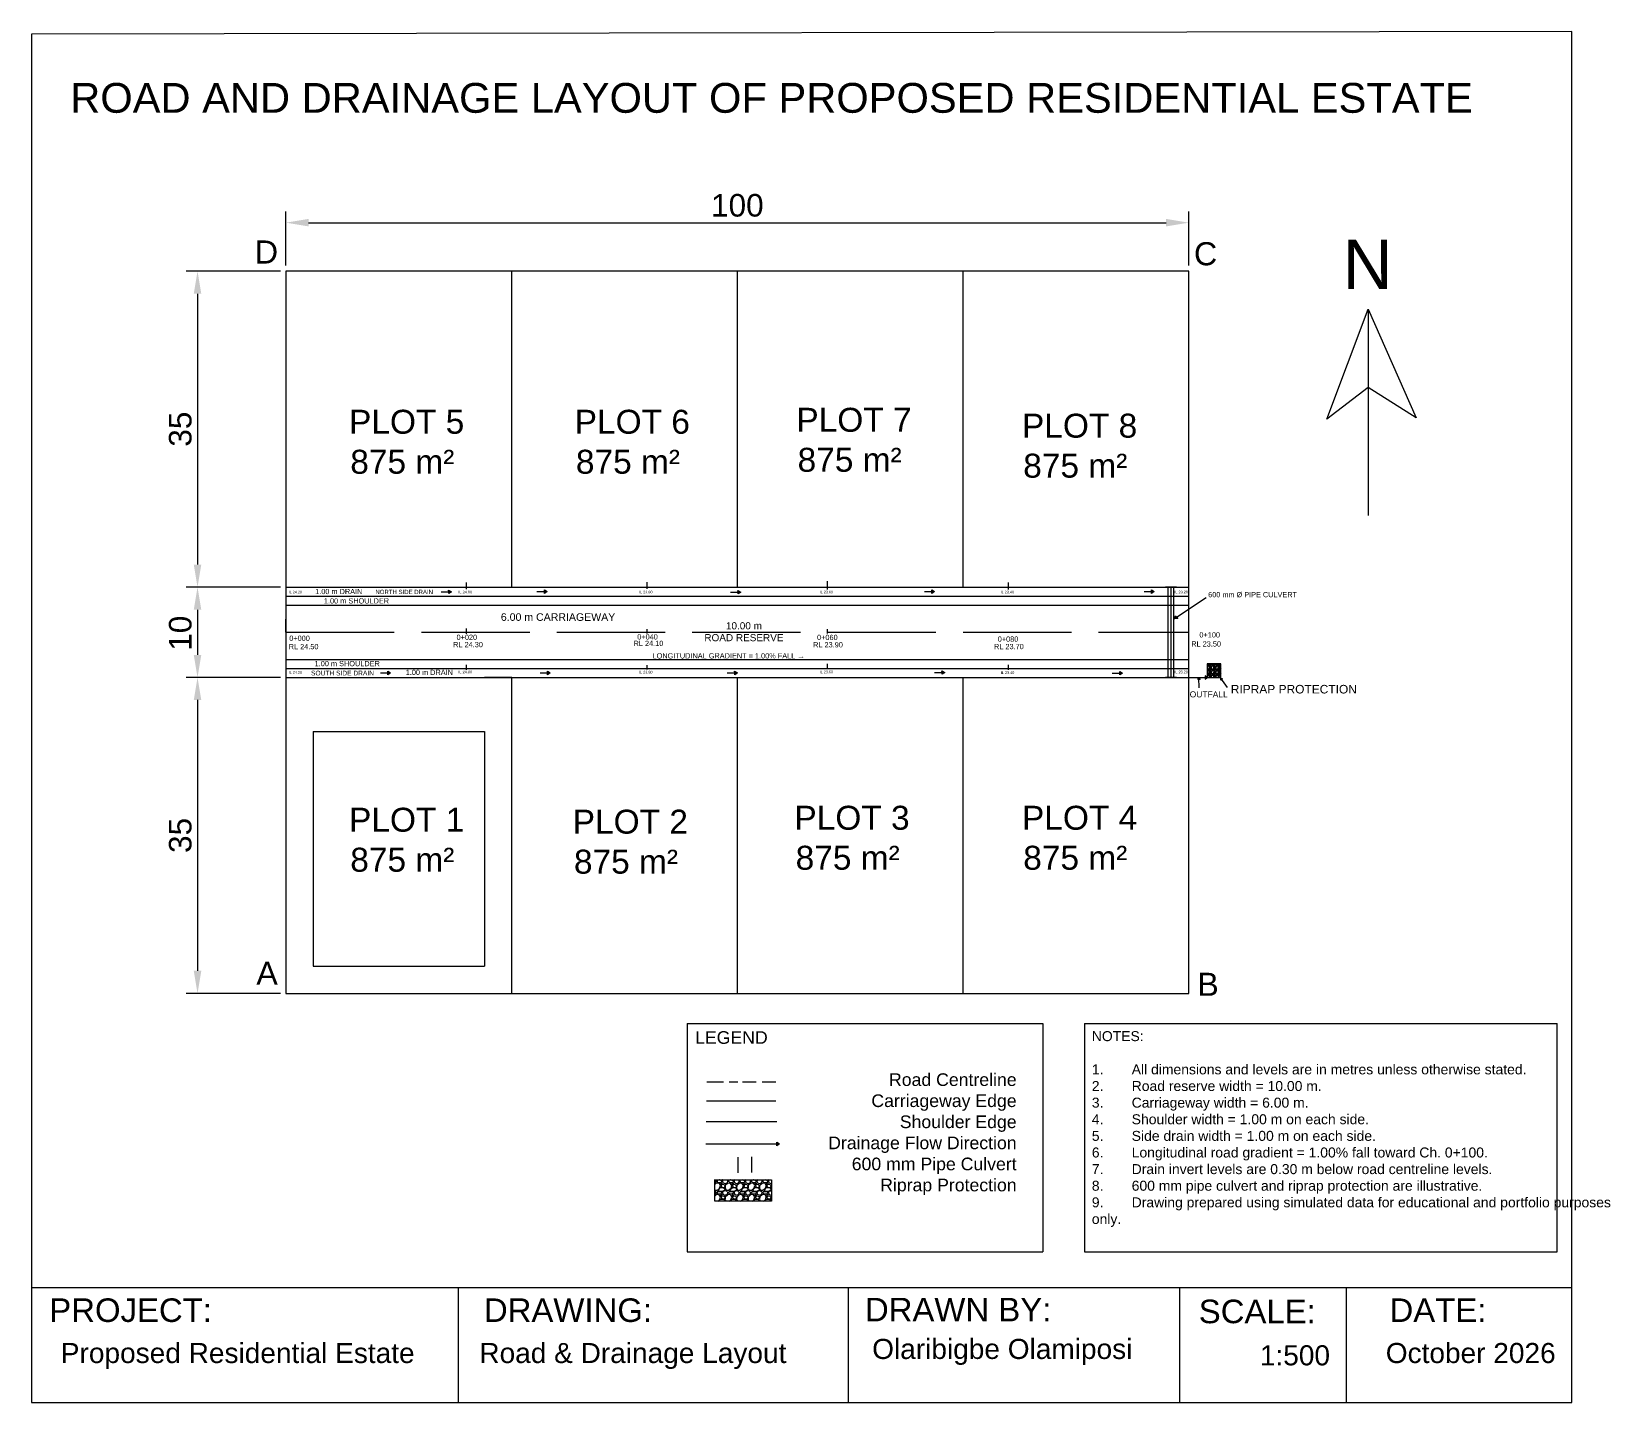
# Model space of a CAD drawing. Header units: metres. Extents: x 472 to 647, y 955 to 1107.
import ezdxf

# ---------------------------------------------------------------- set-up
doc = ezdxf.new("R2010")
doc.units = ezdxf.units.M
doc.linetypes.add('ACAD_ISO02W100', pattern=[15, 12, -3])
for name, color, linetype in [('Boundary', 10, 'Continuous'), ('Building', 80, 'Continuous'), ('chainage', 170, 'Continuous'), ('Culvert', 7, 'Continuous'), ('LEVELS', 50, 'Continuous'), ('plot', 130, 'Continuous'), ('road', 254, 'Continuous'), ('TITLE_BLOCK', 7, 'Continuous')]:
    doc.layers.add(name, color=color, linetype=linetype)
doc.styles.get("Standard").update_dxf_attribs({"font": 'arial.ttf'})
doc.dimstyles.new('ISO-25', dxfattribs={"dimtxt": 2.5, "dimasz": 2.5, "dimexe": 1.25, "dimexo": 0.625, "dimtad": 1, "dimtxsty": 'Standard', "dimcen": 2.5, "dimadec": 0, "dimazin": 0, "dimtfac": 1, "dimtmove": 0, "dimatfit": 3, "dimfxl": 1, "dimarcsym": 0})

# ---------------------------------------------------------------- blocks, each defined once
blk = doc.blocks.new('*D7')
at = {"color": 0, "lineweight": -2, "transparency": 16777216}
for p, q in [((500, 1080.62), (500, 1086.62)), ((600, 1080.62), (600, 1086.62)), ((502.5, 1085.37), (597.5, 1085.37))]:
    blk.add_line(p, q, dxfattribs=at)
at = {"color": 0, "transparency": 16777216}
for points in [[(502.5, 1085.79), (502.5, 1084.96), (500, 1085.37)], [(597.5, 1085.79), (597.5, 1084.96), (600, 1085.37)]]:
    blk.add_solid(points, dxfattribs=at)
at = {"layer": 'Defpoints', "color": 0, "transparency": 16777216}
for p in [(600, 1085.37), (500, 1080), (600, 1080)]:
    blk.add_point(p, dxfattribs=at)
at = {"color": 0, "transparency": 16777216, "insert": (550, 1087.28), "char_height": 2.5, "attachment_point": 5}
blk.add_mtext('100', dxfattribs=at)

msp = doc.modelspace()

# ---------------------------------------------------------------- hatches: boundary and pattern name
at = {"layer": 'chainage'}
h = msp.add_hatch(color=256, dxfattribs=at)
h.dxf.hatch_style = 1
h.paths.add_polyline_path([(518.321, 1044.491), (518.014, 1044.679), (518.029, 1044.491)])
h.paths.add_polyline_path([(518.029, 1044.283), (518.321, 1044.491), (518.029, 1044.491)])
h = msp.add_hatch(color=256, dxfattribs=at)
h.dxf.hatch_style = 1
h.paths.add_polyline_path([(528.926, 1044.511), (528.619, 1044.699), (528.634, 1044.511)])
h.paths.add_polyline_path([(528.634, 1044.303), (528.926, 1044.511), (528.634, 1044.511)])
h = msp.add_hatch(color=256, dxfattribs=at)
h.dxf.hatch_style = 1
h.paths.add_polyline_path([(550.368, 1044.457), (550.061, 1044.645), (550.076, 1044.457)])
h.paths.add_polyline_path([(550.076, 1044.249), (550.368, 1044.457), (550.076, 1044.457)])
h = msp.add_hatch(color=256, dxfattribs=at)
h.dxf.hatch_style = 1
h.paths.add_polyline_path([(571.848, 1044.51), (571.541, 1044.698), (571.556, 1044.51)])
h.paths.add_polyline_path([(571.556, 1044.302), (571.848, 1044.51), (571.556, 1044.51)])
h = msp.add_hatch(color=256, dxfattribs=at)
h.dxf.hatch_style = 1
h.paths.add_polyline_path([(511.587, 1035.497), (511.281, 1035.685), (511.295, 1035.497)])
h.paths.add_polyline_path([(511.295, 1035.289), (511.587, 1035.497), (511.295, 1035.497)])
h = msp.add_hatch(color=256, dxfattribs=at)
h.dxf.hatch_style = 1
h.paths.add_polyline_path([(529.273, 1035.497), (528.966, 1035.685), (528.981, 1035.497)])
h.paths.add_polyline_path([(528.981, 1035.289), (529.273, 1035.497), (528.981, 1035.497)])
h = msp.add_hatch(color=256, dxfattribs=at)
h.dxf.hatch_style = 1
h.paths.add_polyline_path([(550.004, 1035.497), (549.697, 1035.685), (549.712, 1035.497)])
h.paths.add_polyline_path([(549.712, 1035.289), (550.004, 1035.497), (549.712, 1035.497)])
h = msp.add_hatch(color=256, dxfattribs=at)
h.dxf.hatch_style = 1
h.paths.add_polyline_path([(572.97, 1035.559), (572.664, 1035.747), (572.678, 1035.559)])
h.paths.add_polyline_path([(572.678, 1035.351), (572.97, 1035.559), (572.678, 1035.559)])
h = msp.add_hatch(color=256, dxfattribs=at)
h.dxf.hatch_style = 1
h.paths.add_polyline_path([(592.664, 1035.485), (592.357, 1035.673), (592.372, 1035.485)])
h.paths.add_polyline_path([(592.372, 1035.277), (592.664, 1035.485), (592.372, 1035.485)])
at = {"layer": 'Culvert'}
h = msp.add_hatch(dxfattribs=at)
h.set_pattern_fill('GRAVEL', color=256, scale=0.02)
h.paths.add_polyline_path([(603.544, 1036.5), (602.044, 1036.5), (602.044, 1035), (603.544, 1035)])
h = msp.add_hatch(color=256, dxfattribs=at)
h.dxf.hatch_style = 1
h.paths.add_polyline_path([(601.133, 1034.968), (601.015, 1034.775), (601.133, 1034.785)])
h.paths.add_polyline_path([(601.133, 1034.968), (601.133, 1034.785), (601.264, 1034.785)])
h.paths.add_polyline_path([(602.044, 1035), (601.837, 1035), (601.837, 1034.788)])
h.paths.add_polyline_path([(601.837, 1035.187), (601.837, 1035), (602.044, 1035)])
h.paths.add_polyline_path([(603.544, 1034.914), (603.551, 1034.692), (603.644, 1034.764)])
h.paths.add_polyline_path([(603.755, 1034.845), (603.544, 1034.914), (603.644, 1034.764)])
h = msp.add_hatch(dxfattribs=at)
h.set_pattern_fill('GRAVEL', color=256, scale=0.05)
h.paths.add_polyline_path([(553.8, 979.365), (547.504, 979.365), (547.504, 976.977), (553.8, 976.977)])

# ---------------------------------------------------------------- linework, layer by layer
for p, q in [((499.375, 1080), (488.952, 1080)), ((490.202, 1077.5), (490.202, 1047.5)), ((499.375, 1045), (488.952, 1045)), ((499.375, 1045), (488.952, 1045)), ((490.202, 1042.5), (490.202, 1037.5)), ((499.375, 1035), (488.952, 1035)), ((499.375, 1035), (488.952, 1035)), ((513.125, 1035), (513.75, 1035)), ((525, 1035), (522, 1035)), ((490.202, 1032.5), (490.202, 1002.5)), ((499.375, 1000), (488.952, 1000))]:
    msp.add_line(p, q)
for points in [[(619.865, 1075.787), (625.189, 1063.769), (619.865, 1067.118), (615.307, 1063.608), (619.865, 1075.787)], [(619.865, 1075.787), (619.865, 1052.933)]]:
    msp.add_lwpolyline(points)
for points in [[(489.785, 1077.5), (490.618, 1077.5), (490.202, 1080)], [(489.785, 1047.5), (490.618, 1047.5), (490.202, 1045)], [(489.785, 1042.5), (490.618, 1042.5), (490.202, 1045)], [(489.785, 1037.5), (490.618, 1037.5), (490.202, 1035)], [(489.785, 1032.5), (490.618, 1032.5), (490.202, 1035)], [(489.785, 1002.5), (490.618, 1002.5), (490.202, 1000)]]:
    msp.add_solid(points)
at = {"layer": 'Boundary'}
for p, q in [((600, 1080), (500, 1080)), ((500, 1080), (500, 1000)), ((600, 1000), (600, 1080)), ((500, 1000), (600, 1000))]:
    msp.add_line(p, q, dxfattribs=at)
at = {"layer": 'Building'}
for p, q in [((525, 1045), (525, 1080)), ((550, 1045), (550, 1080)), ((575, 1045), (575, 1080)), ((500, 1045), (600, 1045)), ((500, 1035), (600, 1035)), ((525, 1000), (525, 1035)), ((550, 1000), (550, 1035)), ((575, 1000), (575, 1035))]:
    msp.add_line(p, q, dxfattribs=at)
at = {"layer": 'chainage'}
msp.add_line((500, 1040), (500, 1040), dxfattribs=at)
for points in [[(517.189, 1044.491), (518.321, 1044.491), (518.029, 1044.283), (518.029, 1044.491), (518.014, 1044.679), (518.321, 1044.491)], [(527.793, 1044.511), (528.926, 1044.511), (528.634, 1044.303), (528.634, 1044.511), (528.619, 1044.699), (528.926, 1044.511)], [(549.235, 1044.457), (550.368, 1044.457), (550.076, 1044.249), (550.076, 1044.457), (550.061, 1044.645), (550.368, 1044.457)], [(570.716, 1044.51), (571.848, 1044.51), (571.556, 1044.302), (571.556, 1044.51), (571.541, 1044.698), (571.848, 1044.51)], [(595.046, 1044.515), (596.178, 1044.515), (595.886, 1044.307), (595.886, 1044.515), (595.872, 1044.702), (596.178, 1044.515)], [(510.455, 1035.497), (511.587, 1035.497), (511.295, 1035.289), (511.295, 1035.497), (511.281, 1035.685), (511.587, 1035.497)], [(528.14, 1035.497), (529.273, 1035.497), (528.981, 1035.289), (528.981, 1035.497), (528.966, 1035.685), (529.273, 1035.497)], [(548.871, 1035.497), (550.004, 1035.497), (549.712, 1035.289), (549.712, 1035.497), (549.697, 1035.685), (550.004, 1035.497)], [(571.838, 1035.559), (572.97, 1035.559), (572.678, 1035.351), (572.678, 1035.559), (572.664, 1035.747), (572.97, 1035.559)], [(591.532, 1035.485), (592.664, 1035.485), (592.372, 1035.277), (592.372, 1035.485), (592.357, 1035.673), (592.664, 1035.485)], [(546.523, 983.33), (554.671, 983.33), (554.379, 983.122), (554.379, 983.33), (554.364, 983.517), (554.671, 983.33)]]:
    msp.add_lwpolyline(points, dxfattribs=at)
at = {"layer": 'Culvert'}
for p, q in [((598.644, 1045), (597.444, 1045)), ((597.7, 1045), (597.7, 1035)), ((598, 1045), (598, 1035)), ((598.3, 1045), (598.3, 1035)), ((598.644, 1035), (597.444, 1035)), ((598.044, 1035), (602.044, 1035)), ((544.428, 996.66), (583.856, 996.66)), ((544.428, 996.66), (544.428, 971.372)), ((583.856, 996.66), (583.856, 971.372)), ((588.444, 996.66), (588.444, 971.372)), ((588.444, 996.66), (594.235, 996.66)), ((594.235, 996.66), (640.821, 996.66)), ((640.821, 971.372), (640.821, 996.66)), ((546.601, 990.206), (548.483, 990.206)), ((548.051, 990.234), (548.051, 990.234)), ((549.075, 990.197), (550.046, 990.197)), ((550.554, 990.186), (552.072, 990.186)), ((552.749, 990.186), (554.267, 990.186)), ((546.593, 988.11), (554.253, 988.11)), ((546.533, 985.804), (554.376, 985.804)), ((550.044, 981.852), (550.044, 980.124)), ((551.57, 981.883), (551.57, 980.155)), ((544.428, 971.372), (583.856, 971.372)), ((588.444, 971.372), (594.235, 971.372)), ((594.235, 971.372), (640.821, 971.372)), ((471.818, 967.415), (642.445, 967.415)), ((519.066, 967.415), (519.066, 954.69)), ((562.272, 967.415), (562.272, 954.69)), ((598.967, 967.415), (598.967, 954.69)), ((617.449, 967.415), (617.449, 954.69))]:
    msp.add_line(p, q, dxfattribs=at)
for points in [[(471.818, 1106.266), (471.818, 954.69), (642.445, 954.69), (642.445, 1106.54), (471.818, 1106.266)], [(601.937, 1043.806), (598.438, 1041.488), (598.549, 1041.829), (598.673, 1041.661), (598.796, 1041.519), (598.438, 1041.488)], [(602.044, 1036.5), (602.044, 1035), (603.544, 1035), (603.544, 1036.5), (602.044, 1036.5)], [(601.149, 1033.861), (601.133, 1034.968), (601.264, 1034.785), (601.133, 1034.785), (601.015, 1034.775), (601.133, 1034.968)], [(602.044, 1035), (601.837, 1035.187), (601.837, 1035), (601.837, 1034.788), (602.044, 1035)], [(604.308, 1033.877), (603.544, 1034.914), (603.755, 1034.845), (603.644, 1034.764), (603.551, 1034.692), (603.544, 1034.914)], [(547.427, 979.365), (553.8, 979.365), (553.8, 976.977), (547.504, 976.977), (547.504, 979.365)], [(471.818, 967.415), (491.818, 967.415)]]:
    msp.add_lwpolyline(points, dxfattribs=at)
at = {"layer": 'LEVELS'}
for p, q in [((520, 1044.788), (520, 1045.511)), ((540, 1044.802), (540, 1045.566)), ((560, 1044.753), (560, 1045.662)), ((580, 1045.503), (580, 1044.752)), ((500, 1040), (500, 1041.439)), ((600, 1040), (600, 1040.657)), ((520, 1039.839), (520, 1040.416)), ((540, 1039.881), (540, 1040.36)), ((560, 1039.875), (560, 1040.356)), ((520, 1035.834), (520, 1036.388)), ((540, 1035.862), (540, 1036.372)), ((560, 1035.901), (560, 1036.5)), ((580, 1036.391), (580, 1035.844))]:
    msp.add_line(p, q, dxfattribs=at)
at = {"layer": 'plot'}
for p, q in [((503, 1029), (503, 1003)), ((503, 1029), (522, 1029)), ((522, 1029), (522, 1003)), ((503, 1003), (522, 1003))]:
    msp.add_line(p, q, dxfattribs=at)
at = {"layer": 'road'}
for p, q in [((500, 1044), (600, 1044)), ((500, 1043), (600, 1043)), ((500, 1037), (600, 1037)), ((500, 1036), (600, 1036))]:
    msp.add_line(p, q, dxfattribs=at)
at = {"layer": 'road', "linetype": 'ACAD_ISO02W100'}
msp.add_line((500, 1040), (600, 1040), dxfattribs=at)

# ---------------------------------------------------------------- texts
for s, height, p in [('PLOT 5', 2.6522, (506.986, 1061.993)), ('PLOT 6', 2.6522, (531.979, 1061.993)), ('PLOT 7', 2.6522, (556.537, 1062.211)), ('PLOT 8', 2.6522, (581.53, 1061.559)), ('875 m²', 2.6522, (507.121, 1057.562)), ('875 m²', 2.6522, (532.114, 1057.562)), ('875 m²', 2.6522, (556.673, 1057.779)), ('875 m²', 2.6522, (581.666, 1057.128)), ('PLOT 1', 2.6522, (506.986, 1017.911)), ('PLOT 2', 2.6522, (531.761, 1017.694)), ('PLOT 3', 2.6522, (556.32, 1018.128)), ('PLOT 4', 2.6522, (581.53, 1018.128)), ('875 m²', 2.6522, (507.121, 1013.48)), ('875 m²', 2.6522, (556.456, 1013.697)), ('875 m²', 2.6522, (581.666, 1013.697)), ('875 m²', 2.6522, (531.897, 1013.263)), ('A', 2.558, (496.713, 1000.954)), ('B', 2.558, (600.946, 999.729))]:
    msp.add_text(s, height=height).set_placement(p)
for s, p in [('10', (489.534, 1037.951)), ('35', (489.532, 1015.554))]:
    msp.add_text(s, height=2.5, rotation=90).set_placement(p)
at = {"attachment_point": 1}
for s, width, gutter_width, insert, char_height in [('\\pxqc;ROAD AND DRAINAGE LAYOUT OF PROPOSED RESIDENTIAL ESTATE', 160.41672, 16.517, (473.576, 1100.849), 3.3033), ('N', 13.77024, 27.344, (617.061, 1083.502), 5.469)]:
    msp.add_mtext_dynamic_manual_height_columns(s, width=width, gutter_width=gutter_width, heights=[0], dxfattribs=dict(at, insert=insert, char_height=char_height))
at = {"char_height": 2.558, "attachment_point": 1}
for s, insert in [('D', (496.548, 1083.403)), ('C', (600.575, 1083.211))]:
    msp.add_mtext(s, dxfattribs=dict(at, insert=insert))
at = {"insert": (488.3, 1062.5), "char_height": 2.5, "attachment_point": 5, "rotation": 90}
msp.add_mtext('35', dxfattribs=at)
at = {"layer": 'chainage'}
for s, height, p in [('NORTH SIDE DRAIN', 0.47805, (509.906, 1044.23)), ('SOUTH SIDE DRAIN', 0.52554, (502.775, 1035.218))]:
    msp.add_text(s, height=height, dxfattribs=at).set_placement(p)
at = {"layer": 'Culvert', "attachment_point": 1}
for s, insert, char_height in [('600 mm Ø PIPE CULVERT', (602.153, 1044.46), 0.57876), ('RIPRAP PROTECTION', (604.657, 1034.169), 0.94719), ('OUTFALL', (600.108, 1033.455), 0.6699)]:
    msp.add_mtext(s, dxfattribs=dict(at, insert=insert, char_height=char_height))
for s, width, gutter_width, insert, char_height in [('LEGEND\\P\\P\\pxqr;  Road Centreline\\P   Carriageway Edge\\P   Shoulder Edge\\PDrainage Flow Direction\\P 600 mm Pipe Culvert\\P  Riprap Protection', 35.61547, 7.002, (545.319, 995.814), 1.40043), ('NOTES:\\P\\P1.^IAll dimensions and levels are in metres unless otherwise stated.\\P2.^IRoad reserve width = 10.00 m.\\P3.^ICarriageway width = 6.00 m.\\P4.^IShoulder width = 1.00 m on each side.\\P5.^ISide drain width = 1.00 m on each side.\\P6.^ILongitudinal road gradient = 1.00% fall toward Ch. 0+100.\\P7.^IDrain invert levels are 0.30 m below road centreline levels.\\P8.^I600 mm pipe culvert and riprap protection are illustrative.\\P9.^IDrawing prepared using simulated data for educational and portfolio purposes only.', 55.80777, 5.522, (589.265, 995.815), 1.10444), ('PROJECT:', 34.99397, 13.042, (473.779, 966.213), 2.6085), ('DRAWING:', 34.99397, 13.042, (521.926, 966.213), 2.6085), ('DRAWN BY:', 21.47903, 13.042, (564.134, 966.275), 2.6085), ('SCALE:', 12.7542, 13.042, (601.112, 966.073), 2.6085), ('DATE:^I', 12.15543, 13.042, (622.243, 966.213), 2.6085), ('Proposed Residential Estate', 40.91335, 11.117, (475.061, 961.276), 2.22331), ('Road & Drainage Layout', 34.15588, 11.117, (521.418, 961.276), 2.22331), ('Olaribigbe Olamiposi', 40.91335, 11.117, (564.934, 961.727), 2.22331), ('1:500', 8.4946, 11.117, (607.879, 961.019), 2.2233), ('October 2026', 19.87111, 11.117, (621.827, 961.276), 2.22331)]:
    msp.add_mtext_dynamic_manual_height_columns(s, width=width, gutter_width=gutter_width, heights=[0], dxfattribs=dict(at, insert=insert, char_height=char_height))
at = {"layer": 'LEVELS', "attachment_point": 1}
for s, insert, char_height, width in [('IL 24.20', (500.282, 1044.597), 0.2966, 4.16823), ('IL 24.00', (519.105, 1044.597), 0.2966, 4.16823), ('IL 23.80', (539.105, 1044.597), 0.2966, 4.16823), ('IL 23.60', (559.105, 1044.597), 0.2966, 4.16823), ('IL 23.40', (579.149, 1044.597), 0.2966, 4.16823), ('IL 23.20', (598.409, 1044.597), 0.2966, 4.16823), ('RL 24.30', (518.521, 1038.926), 0.5811, 8.16534), ('RL 24.10', (538.503, 1039.059), 0.5811, 8.16534), ('RL 23.90', (558.393, 1038.906), 0.5811, 8.16534), ('RL 23.50', (600.28, 1039.002), 0.5811, 8.16534), ('RL 24.50', (500.305, 1038.701), 0.5811, 8.16534), ('LONGITUDINAL GRADIENT = 1.00% FALL →', (540.609, 1037.68), 0.58107, 18.08933), ('RL 23.70', (578.434, 1038.71), 0.5811, 8.16534), ('IL 24.20', (500.282, 1035.706), 0.2966, 4.16823), ('IL 24.00', (519.105, 1035.76), 0.2966, 4.16823), ('IL 23.80', (539.105, 1035.73), 0.2966, 4.16823), ('IL 23.60', (559.105, 1035.758), 0.2966, 4.16823), ('IL 23.40', (579.183, 1035.681), 0.2966, 4.16823), ('IL 23.20', (598.409, 1035.752), 0.2966, 4.16823)]:
    msp.add_mtext(s, dxfattribs=dict(at, insert=insert, char_height=char_height, width=width))
at = {"layer": 'road'}
msp.add_text('6.00 m CARRIAGEWAY', height=0.83724, dxfattribs=at).set_placement((523.802, 1041.267))
at = {"layer": 'TITLE_BLOCK', "attachment_point": 1}
for s, insert, char_height, width in [('1.00 m DRAIN', (503.232, 1044.806), 0.58107, 5.33173), ('1.00 m SHOULDER', (504.203, 1043.769), 0.58107, 8.16534), ('0+000', (500.364, 1039.626), 0.5811, 8.16534), ('0+020', (518.892, 1039.737), 0.5811, 8.16534), ('0+040', (538.908, 1039.78), 0.5811, 8.16534), ('0+060', (558.828, 1039.723), 0.5811, 8.16534), ('0+080', (578.844, 1039.538), 0.5811, 8.16534), ('0+100', (601.181, 1040.007), 0.5811, 8.16534), ('1.00 m SHOULDER', (503.174, 1036.821), 0.58107, 8.29776), ('1.00 m DRAIN', (513.265, 1035.851), 0.58107, 5.33173)]:
    msp.add_mtext(s, dxfattribs=dict(at, insert=insert, char_height=char_height, width=width))
at = {"layer": 'TITLE_BLOCK', "insert": (545.967, 1041.115), "char_height": 0.78959, "attachment_point": 1}
msp.add_mtext_dynamic_manual_height_columns('\\pxqc;10.00 m \\PROAD RESERVE', width=9.52139, gutter_width=3.948, heights=[0], dxfattribs=at)

# ---------------------------------------------------------------- dimensions: what is measured, and where the dimension line sits
dim = msp.add_linear_dim(base=(600, 1085.374), p1=(500, 1080), p2=(600, 1080), dimstyle='ISO-25')
dim.commit()
dim.dimension.update_dxf_attribs({"geometry": '*D7', "text_midpoint": (550, 1087.276)})

doc.saveas('drawing.dxf')
